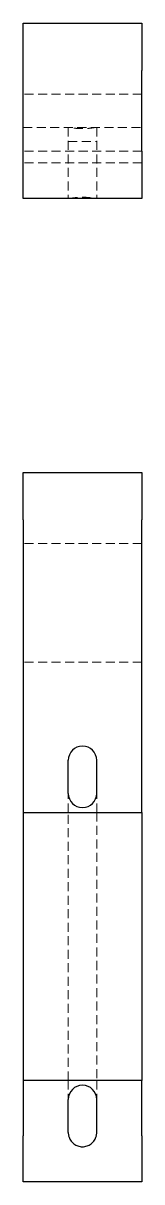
# Model space of a CAD drawing. Header units: millimetres. Extents: x 75 to 235, y 7 to 170.
# Drawn here: x 74.6 to 91.4, y 7 to 170.4 of the extents above.
import ezdxf

# ---------------------------------------------------------------- set-up
doc = ezdxf.new("R2010")
doc.units = ezdxf.units.MM
doc.linetypes.add('HIDDEN', pattern=[1.905, 1.27, -0.635])

msp = doc.modelspace()

# ---------------------------------------------------------------- linework, layer by layer
at = {"color": 7, "linetype": 'Continuous', "lineweight": 25}
for p, q in [((74.65, 170.36), (91.35, 170.36)), ((74.65, 163.68), (74.65, 170.36)), ((91.35, 170.36), (91.35, 163.68)), ((74.65, 152.32), (74.65, 163.68)), ((91.35, 152.32), (91.35, 163.68)), ((74.65, 145.64), (74.65, 152.32)), ((91.35, 152.32), (91.35, 145.64)), ((91.35, 145.64), (74.65, 145.64)), ((74.65, 100.32), (74.65, 107)), ((74.65, 107), (91.35, 107)), ((91.35, 107), (91.35, 100.32)), ((74.65, 100.32), (74.65, 59.09)), ((91.35, 59.09), (91.35, 100.32)), ((81, 61.76), (81, 66.44)), ((85, 61.76), (85, 66.44)), ((74.65, 59.09), (91.35, 59.09)), ((74.65, 59.09), (74.65, 21.3)), ((91.35, 59.09), (91.35, 21.3)), ((91.35, 21.3), (74.65, 21.3)), ((74.65, 21.3), (74.65, 13.47)), ((91.35, 13.47), (91.35, 21.3)), ((81, 13.95), (81, 18.62)), ((85, 13.95), (85, 18.62)), ((74.65, 7), (74.65, 13.47)), ((91.35, 13.47), (91.35, 7)), ((91.35, 7), (74.65, 7))]:
    msp.add_line(p, q, dxfattribs=at)
at = {"color": 7, "linetype": 'HIDDEN', "lineweight": 18}
for p, q in [((91.35, 160.34), (74.65, 160.34)), ((74.65, 155.66), (91.35, 155.66)), ((81, 155.66), (81, 145.64)), ((85, 155.66), (85, 145.64)), ((81, 153.66), (85, 153.66)), ((91.35, 152.32), (74.65, 152.32)), ((91.35, 150.65), (74.65, 150.65)), ((91.35, 96.98), (74.65, 96.98)), ((91.35, 80.28), (74.65, 80.28)), ((81, 21.3), (81, 59.09)), ((85, 59.09), (85, 21.3))]:
    msp.add_line(p, q, dxfattribs=at)
at = {"color": 7, "linetype": 'Continuous', "lineweight": 25}
for centre, start, end in [((83, 66.44), 0, 180), ((83, 61.76), 180, 0), ((83, 18.62), 0, 180), ((83, 13.95), 180, 193.8025), ((83, 13.95), 346.1975, 0)]:
    msp.add_arc(centre, 2, start, end, dxfattribs=at)
at = {"color": 7, "linetype": 'HIDDEN', "lineweight": 18}
for points, knots in [([(84.95, 155.66), (84.89, 155.66), (84.8, 155.65), (84.56, 155.62), (84.41, 155.59), (84.06, 155.55), (83.87, 155.53), (83.44, 155.49), (83.23, 155.49), (82.78, 155.49), (82.56, 155.49), (82.13, 155.53), (81.94, 155.55), (81.59, 155.59), (81.44, 155.62), (81.2, 155.65), (81.11, 155.66), (81.05, 155.66)], [0, 0, 0, 0, 0.125, 0.125, 0.25, 0.25, 0.375, 0.375, 0.5, 0.5, 0.625, 0.625, 0.75, 0.75, 0.875, 0.875, 1, 1, 1, 1]), ([(81.05, 145.64), (81.11, 145.64), (81.2, 145.65), (81.44, 145.69), (81.59, 145.71), (81.94, 145.75), (82.13, 145.78), (82.56, 145.81), (82.77, 145.82), (83.22, 145.82), (83.44, 145.81), (83.87, 145.78), (84.06, 145.75), (84.41, 145.71), (84.56, 145.69), (84.8, 145.65), (84.89, 145.64), (84.95, 145.64)], [0, 0, 0, 0, 0.125, 0.125, 0.25, 0.25, 0.375, 0.375, 0.5, 0.5, 0.625, 0.625, 0.75, 0.75, 0.875, 0.875, 1, 1, 1, 1]), ([(81, 59.09), (81, 59.34), (81, 59.6), (81, 60.08), (81, 60.31), (81, 60.75), (81, 60.96), (81, 61.37), (81, 61.56), (81, 61.76)], [0, 0, 0, 0, 0.25, 0.25, 0.5, 0.5, 0.75, 0.75, 1, 1, 1, 1]), ([(85, 59.09), (85, 59.34), (85, 59.6), (85, 60.08), (85, 60.31), (85, 60.75), (85, 60.96), (85, 61.37), (85, 61.56), (85, 61.76)], [0, 0, 0, 0, 0.25, 0.25, 0.5, 0.5, 0.75, 0.75, 1, 1, 1, 1]), ([(81, 21.3), (81, 21.04), (81, 20.79), (81, 20.3), (81, 20.07), (81, 19.63), (81, 19.42), (81, 19.02), (81, 18.82), (81, 18.62)], [0, 0, 0, 0, 0.25, 0.25, 0.5, 0.5, 0.75, 0.75, 1, 1, 1, 1]), ([(85, 21.3), (85, 21.04), (85, 20.79), (85, 20.3), (85, 20.07), (85, 19.63), (85, 19.42), (85, 19.02), (85, 18.82), (85, 18.62)], [0, 0, 0, 0, 0.25, 0.25, 0.5, 0.5, 0.75, 0.75, 1, 1, 1, 1])]:
    msp.add_open_spline(points, degree=3, knots=knots, dxfattribs=at)
at = {"color": 7, "linetype": 'Continuous', "lineweight": 25}
msp.add_open_spline([(81.05, 13.47), (81.11, 13.25), (81.2, 13.05), (81.44, 12.67), (81.59, 12.51), (81.94, 12.23), (82.13, 12.13), (82.56, 11.98), (82.77, 11.94), (83.22, 11.94), (83.44, 11.98), (83.87, 12.13), (84.06, 12.23), (84.41, 12.51), (84.56, 12.67), (84.8, 13.05), (84.89, 13.25), (84.95, 13.47)], degree=3, knots=[0, 0, 0, 0, 0.125, 0.125, 0.25, 0.25, 0.375, 0.375, 0.5, 0.5, 0.625, 0.625, 0.75, 0.75, 0.875, 0.875, 1, 1, 1, 1], dxfattribs=at)

doc.saveas('drawing.dxf')
